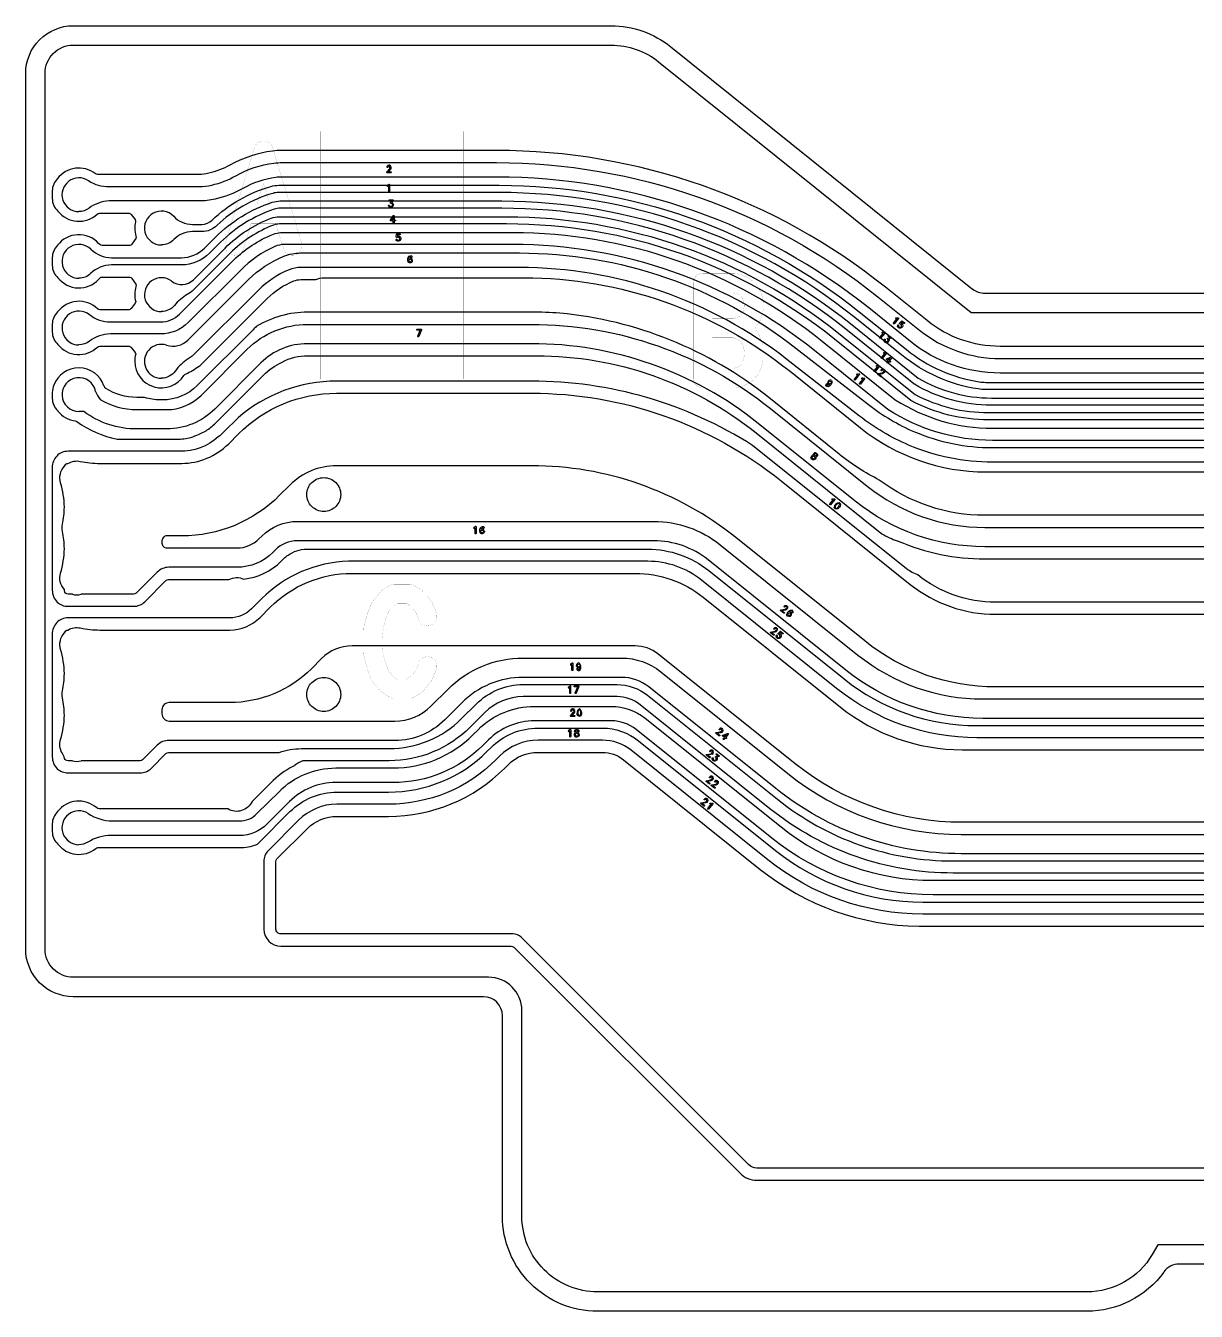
# Model space of a CAD drawing. Extents: x 726 to 3541, y -563 to 148.
# Drawn here: x 3366.79 to 3379.08, y -523.41 to -509.9 of the extents above; entities that cross this region are included whole.
import ezdxf

# ---------------------------------------------------------------- set-up
doc = ezdxf.new("R2010")
doc.units = 0
for name, color, linetype in [('bak_bak_btr4-bcq2548', 12, 'Continuous'), ('bak_outline', 12, 'Continuous'), ('biaozhu1', 9, 'Continuous'), ('quyukuang', 10, 'Continuous')]:
    doc.layers.add(name, color=color, linetype=linetype)

# ---------------------------------------------------------------- blocks, each defined once
blk = doc.blocks.new('PAD_R9')
at = {"layer": 'quyukuang', "const_width": 0.5}
blk.add_lwpolyline([(0.25, 0, 1), (-0.25, 0, 1)], format="xyb", close=True, dxfattribs=at)

msp = doc.modelspace()

# ---------------------------------------------------------------- linework, layer by layer
at = {"layer": 'bak_bak_btr4-bcq2548', "linetype": 'Continuous'}
for points in [[(3366.992, -518.645), (3366.992, -510.404, -0.414219), (3367.289, -510.107), (3372.937, -510.107, -0.170734), (3373.436, -510.283), (3376.718, -512.917), (3391.609, -512.917, -0.414221), (3391.906, -513.214), (3391.906, -522.414, -0.41422), (3391.609, -522.71), (3378.679, -522.711), (3378.621, -522.811, -0.266353), (3377.933, -523.205), (3372.796, -523.205, -0.414216), (3372, -522.409), (3372, -520.25, 0.413537), (3371.65, -519.9), (3367.289, -519.9, -0.414221), (3366.992, -519.604)], [(3369.741, -514.829, -0.414223), (3369.919, -514.651, -0.414223), (3370.097, -514.829, -0.414223), (3369.919, -515.007, -0.414223)], [(3369.741, -516.929, -0.414223), (3369.919, -516.751, -0.414223), (3370.097, -516.929, -0.414223), (3369.919, -517.107, -0.414223)]]:
    msp.add_lwpolyline(points, format="xyb", close=True, dxfattribs=at)
for points in [[(3386.887, -513.272), (3377.023, -513.272, -0.170647), (3376.256, -513.002), (3375.818, -512.651, 0.170704), (3371.732, -511.214), (3369.481, -511.214, 0.032011), (3369.38, -511.221, 0.095707), (3368.932, -511.369, -0.071442), (3368.711, -511.454, -0.055545), (3368.609, -511.466), (3368.609, -511.465), (3367.542, -511.465, -0.165303), (3367.519, -511.457, 0.417518), (3367.124, -511.51, 0.208474), (3367.068, -511.638), (3367.068, -511.719, 0.216986), (3367.128, -511.852, 0.439197), (3367.539, -511.883, -0.189239), (3367.565, -511.873), (3367.867, -511.873, -0.22725), (3367.897, -511.887), (3367.939, -511.941), (3367.943, -511.957), (3367.941, -511.966, 0.056639), (3367.934, -512.029, 0.077425), (3367.947, -512.114), (3367.95, -512.123), (3367.947, -512.14), (3367.905, -512.198, -0.238237), (3367.875, -512.213), (3367.593, -512.213, -0.196782), (3367.566, -512.202), (3367.554, -512.19, 0.468609), (3367.124, -512.21, 0.208474), (3367.068, -512.338), (3367.068, -512.419, 0.216991), (3367.128, -512.552, 0.462398), (3367.554, -512.568), (3367.566, -512.555, -0.196644), (3367.593, -512.544), (3367.875, -512.544, -0.238255), (3367.905, -512.56), (3367.947, -512.617), (3367.95, -512.635), (3367.947, -512.644, 0.14486), (3367.944, -512.802), (3367.94, -512.819), (3367.897, -512.873, -0.229372), (3367.868, -512.888), (3367.568, -512.888, -0.191685), (3367.542, -512.877, 0.450631), (3367.124, -512.91, 0.20713), (3367.068, -513.038), (3367.068, -513.12, 0.216989), (3367.128, -513.252, 0.443421), (3367.542, -513.28, -0.191643), (3367.568, -513.27), (3367.868, -513.27, -0.229307), (3367.897, -513.284), (3367.94, -513.338), (3367.944, -513.355, 0.066691), (3367.934, -513.429, 0.752883), (3368.451, -513.577, -0.147844), (3368.468, -513.563, 0.04786), (3368.611, -513.479, 0.025361), (3368.628, -513.467), (3369.324, -512.771, -0.100185), (3369.604, -512.585, -0.096605), (3369.677, -512.571), (3369.677, -512.571), (3369.836, -512.571, -0.121308), (3369.919, -512.551), (3372.018, -512.551, -0.170631), (3374.816, -513.534), (3375.556, -514.128, 0.170621), (3376.874, -514.591), (3386.259, -514.591, -0.133999)], [(3367.447, -511.531, 0.155688), (3367.665, -511.593), (3368.61, -511.593, 0.057028), (3368.743, -511.578, 0.07055), (3368.995, -511.48, -0.095707), (3369.396, -511.347, -0.031959), (3369.481, -511.342), (3371.732, -511.342, -0.170719), (3375.738, -512.751), (3376.176, -513.102, 0.17067), (3377.023, -513.4), (3386.887, -513.4, -0.059722), (3387.055, -513.42, -0.137268), (3388.018, -513.961), (3388.051, -513.995, 0.198742), (3388.392, -514.136), (3389.555, -514.136, -0.066513), (3389.726, -514.159, -0.086173), (3389.966, -514.272, 0.155206), (3390.379, -514.401), (3391.259, -514.398, 0.122057), (3391.459, -514.336)], [(3391.445, -514.632, 0.145237), (3391.211, -514.55), (3390.376, -514.553, -0.154083), (3389.878, -514.396, 0.086067), (3389.685, -514.306, 0.066393), (3389.555, -514.288), (3388.392, -514.288, -0.198775), (3387.943, -514.103), (3387.91, -514.069, 0.137263), (3387.019, -513.568, 0.059652), (3386.887, -513.552), (3377.023, -513.552, -0.17067), (3376.08, -513.221), (3375.643, -512.869, 0.170719), (3371.732, -511.494), (3369.481, -511.494, 0.032011), (3369.415, -511.498, 0.095733), (3369.069, -511.613, -0.070542), (3368.777, -511.726, -0.056965), (3368.61, -511.745), (3367.667, -511.745, 0.155703), (3367.454, -511.821, -0.161926), (3367.348, -511.856)], [(3390.56, -514.965, 0.156644), (3390.384, -514.877, -0.200446), (3390.088, -514.746, 0.107331), (3389.665, -514.474, 0.089283), (3389.604, -514.463), (3388.452, -514.463, -0.198972), (3387.814, -514.199), (3387.775, -514.16, 0.105722), (3387.238, -513.812), (3387.077, -513.75, 0.090922), (3386.947, -513.726), (3376.872, -513.726, -0.038921), (3376.791, -513.72, -0.13047), (3375.991, -513.366), (3375.496, -512.969, 0.170619), (3371.761, -511.656), (3369.448, -511.656, 0.070853), (3369.383, -511.665, 0.11823), (3368.798, -512, -0.198494), (3368.638, -512.067), (3368.539, -512.067, 0.203954), (3368.344, -512.15, -0.208005), (3368.214, -512.206)], [(3368.343, -511.906, 0.20555), (3368.539, -511.991), (3368.638, -511.991, 0.201598), (3368.746, -511.945, -0.118332), (3369.362, -511.592, -0.070757), (3369.448, -511.58), (3371.761, -511.58, -0.170619), (3375.543, -512.909), (3376.038, -513.306, 0.130481), (3376.803, -513.645, 0.038817), (3376.872, -513.65), (3386.947, -513.65, -0.090931), (3387.104, -513.679), (3387.265, -513.74, -0.105723), (3387.829, -514.106), (3387.868, -514.145, 0.198972), (3388.452, -514.387), (3389.604, -514.387, -0.089508), (3389.692, -514.403, -0.109689), (3390.15, -514.7, 0.160334), (3390.342, -514.797, 0.189673), (3390.562, -514.71)], [(3386.962, -513.891), (3376.931, -513.891, -0.134462), (3376.122, -513.67, -0.037886), (3376.118, -513.667), (3375.402, -513.092, 0.170762), (3371.79, -511.821), (3369.463, -511.821, 0.079374), (3369.4, -511.832, 0.117731), (3368.836, -512.179), (3368.72, -512.294, -0.198927), (3368.424, -512.417), (3367.691, -512.417, 0.196377), (3367.471, -512.507, -0.194413), (3367.348, -512.556)], [(3367.473, -512.252, 0.194376), (3367.691, -512.341), (3368.424, -512.341, 0.198924), (3368.667, -512.24), (3368.782, -512.125, -0.117789), (3369.377, -511.759, -0.079082), (3369.463, -511.745), (3371.79, -511.745, -0.170762), (3375.45, -513.033), (3376.163, -513.606, 0.134056), (3376.931, -513.815), (3386.962, -513.815, -0.0953), (3387.05, -513.832), (3387.262, -513.917, -0.101007), (3387.743, -514.236), (3387.8, -514.293, 0.198946), (3388.426, -514.552), (3389.518, -514.552, -0.09152), (3389.606, -514.568, -0.105414), (3390.098, -514.888), (3390.261, -515.05, 0.198931), (3390.503, -515.151), (3391.227, -515.151, 0.207929), (3391.421, -515.066)], [(3368.321, -512.587, 0.371754), (3368.55, -512.572), (3368.883, -512.239, -0.105902), (3369.366, -511.926, -0.090899), (3369.454, -511.91), (3371.839, -511.91, -0.170553), (3375.33, -513.137), (3376.13, -513.778, 0.121349), (3376.9, -513.968), (3386.643, -513.968, -0.198966), (3387.696, -514.404, 0.198873), (3388.452, -514.717), (3389.436, -514.717, -0.090138), (3389.524, -514.733, -0.106424), (3390.099, -515.105), (3390.361, -515.363, 0.288919), (3390.6, -515.382)], [(3367.458, -512.939, 0.167199), (3367.679, -513.015), (3368.206, -513.015, 0.198538), (3368.405, -512.933), (3368.953, -512.385, -0.091227), (3369.355, -512.107, -0.105269), (3369.505, -512.075), (3371.905, -512.075, -0.170566), (3375.153, -513.217), (3375.922, -513.833, 0.143611), (3376.943, -514.133), (3386.697, -514.133, -0.055385), (3386.836, -514.148, -0.09697), (3387.433, -514.412), (3387.567, -514.505, -0.035074), (3387.673, -514.59, 0.189312), (3388.415, -514.882), (3389.128, -514.882, -0.198846), (3389.925, -515.212), (3390.421, -515.708, 0.198529), (3390.705, -515.825), (3391.205, -515.825, 0.161763), (3391.445, -515.745)], [(3390.531, -515.629, 0.108205), (3390.392, -515.481), (3390.335, -515.439, -0.0389), (3390.272, -515.385), (3390.045, -515.158, 0.10643), (3389.497, -514.804, 0.089832), (3389.436, -514.793), (3388.452, -514.793, -0.19888), (3387.642, -514.458, 0.198967), (3386.643, -514.044), (3376.9, -514.044, -0.121902), (3376.091, -513.844, -0.049309), (3376.085, -513.84), (3375.283, -513.196, 0.170553), (3371.839, -511.986), (3369.454, -511.986, 0.091178), (3369.393, -511.998, 0.10585), (3368.937, -512.293), (3368.552, -512.678, -0.068511), (3368.486, -512.728, 0.094024), (3368.351, -512.842, -0.223575), (3368.214, -512.906)], [(3391.444, -516.031, 0.161101), (3391.205, -515.952), (3390.705, -515.952, -0.198568), (3390.331, -515.798), (3389.836, -515.302, 0.198841), (3389.128, -515.009), (3388.415, -515.009, -0.189444), (3387.586, -514.683, 0.035023), (3387.494, -514.609), (3387.361, -514.516, 0.097027), (3386.808, -514.272, 0.055161), (3386.697, -514.26), (3376.943, -514.26, -0.144882), (3375.845, -513.934), (3375.074, -513.316, 0.170566), (3371.905, -512.202), (3369.505, -512.202, 0.105307), (3369.407, -512.223, 0.091156), (3369.043, -512.475), (3368.495, -513.023, -0.198599), (3368.206, -513.142), (3367.679, -513.142, 0.167159), (3367.458, -513.218, -0.16942), (3367.348, -513.256)], [(3368.268, -513.259, 0.277572), (3368.493, -513.206), (3369.126, -512.573, -0.100209), (3369.499, -512.326, -0.096286), (3369.676, -512.291), (3371.975, -512.291, -0.167164), (3374.878, -513.29), (3375.64, -513.884, 0.064802), (3376.122, -514.169, 0.100684), (3376.943, -514.336), (3386.515, -514.336, -0.197275), (3387.509, -514.744, 0.197148), (3388.372, -515.098), (3389.217, -515.098, -0.09623), (3389.395, -515.133, -0.100523), (3389.842, -515.429), (3390.422, -516.009, 0.268379), (3390.64, -516.067, -1.929682), (3390.538, -516.339)], [(3390.538, -516.339, 0.078623), (3390.435, -516.231, -0.034504), (3390.392, -516.194), (3389.734, -515.536, 0.100524), (3389.338, -515.274, 0.096103), (3389.217, -515.25), (3388.372, -515.25, -0.197257), (3387.401, -514.852, 0.197171), (3386.515, -514.488), (3376.943, -514.488, -0.100757), (3376.062, -514.309, -0.064776), (3375.546, -514.004), (3374.784, -513.41, 0.167164), (3371.975, -512.444), (3369.676, -512.444, 0.096381), (3369.556, -512.467, 0.100085), (3369.234, -512.681), (3368.537, -513.376, -0.017222), (3368.495, -513.404, 0.099727), (3368.358, -513.533, -0.24131), (3368.214, -513.606)], [(3386.722, -515.047), (3376.862, -515.047), (3376.861, -515.047, -0.162409), (3375.754, -514.677, -0.051005), (3375.333, -514.405), (3374.593, -513.811, 0.146887), (3372.399, -512.924, 0.018233), (3372.097, -512.913), (3369.748, -512.913, 0.139079), (3369.211, -513.065, 0.011195), (3369.176, -513.098), (3368.59, -513.684, -0.198564), (3368.225, -513.835), (3368.199, -513.835, -0.079612), (3368.038, -513.809), (3367.955, -513.809, -0.140448), (3367.631, -513.716, -0.178602), (3367.615, -513.695, 0.009849), (3367.611, -513.685, 0.70125), (3367.085, -513.681, 0.110761), (3367.068, -513.756), (3367.068, -513.82, 0.209623), (3367.125, -513.949, -0.035779), (3367.128, -513.952, 0.193521), (3367.31, -514.056, -0.122691), (3367.327, -514.063, 0.108769), (3367.748, -514.247), (3368.377, -514.247, 0.064318), (3368.523, -514.228, 0.052255), (3368.683, -514.158, 0.055228), (3368.782, -514.08), (3369.286, -513.575, -0.086745), (3369.483, -513.437, -0.125085), (3369.753, -513.371, -0.009628), (3369.78, -513.371), (3372.154, -513.371, -0.17053), (3374.459, -514.18), (3375.782, -515.241, 0.069415), (3375.943, -515.314), (3375.944, -515.314), (3375.953, -515.318, 0.101693), (3376.861, -515.505), (3386.722, -515.505, -0.198713)], [(3367.523, -513.746, 0.070269), (3367.572, -513.829, 0.137332), (3367.956, -513.937), (3368.27, -513.937, 0.198917), (3368.63, -513.787), (3369.115, -513.303, -0.198916), (3369.748, -513.041), (3372.097, -513.041, -0.170656), (3374.61, -513.924), (3375.628, -514.741, 0.170606), (3376.861, -515.174), (3386.722, -515.174, -0.198779), (3387.578, -515.529), (3387.614, -515.565, 0.198766), (3388.327, -515.86), (3388.983, -515.86, -0.198793), (3389.953, -516.261), (3390.259, -516.568, 0.198678), (3390.691, -516.747), (3390.933, -516.747, 0.136319), (3391.326, -516.637, 0.070172), (3391.376, -516.554)], [(3391.526, -516.765, 0.021076), (3391.497, -516.768, -0.157199), (3390.933, -516.95), (3390.691, -516.95, -0.198705), (3390.115, -516.712), (3389.809, -516.405, 0.198784), (3388.983, -516.063), (3388.327, -516.063, -0.198779), (3387.471, -515.709), (3387.434, -515.672, 0.198766), (3386.722, -515.377), (3376.861, -515.377, -0.170607), (3375.501, -514.899), (3374.483, -514.082, 0.170656), (3372.097, -513.244), (3369.748, -513.244, 0.198917), (3369.259, -513.446), (3368.774, -513.931, -0.198917), (3368.27, -514.14), (3367.956, -514.14, -0.159265), (3367.399, -513.958, 0.019817), (3367.372, -513.955, -0.034284), (3367.348, -513.957)], [(3386.96, -515.96), (3376.975, -515.96, -0.170946), (3376.157, -515.672, -0.00104), (3376.15, -515.669, -0.079092), (3376.022, -515.596), (3374.423, -514.314, 0.142815), (3372.102, -513.637), (3370.053, -513.637, 0.179946), (3369.019, -514.022), (3368.871, -514.17, -0.028818), (3368.811, -514.223, -0.199313), (3368.404, -514.374, -0.009631), (3368.377, -514.374), (3367.234, -514.374, 0.420992), (3367.068, -514.544), (3367.068, -515.834, 0.201154), (3367.121, -515.959, 0.189678), (3367.233, -516.003), (3367.922, -516.003, 0.198923), (3368.039, -515.955), (3368.262, -515.732, -0.196672), (3368.289, -515.721), (3368.923, -515.721, -0.230083), (3369.078, -515.717, 0.171339), (3369.473, -515.528), (3369.501, -515.5), (3369.501, -515.5, -0.067196), (3369.544, -515.467, -0.16206), (3369.738, -515.403), (3373.322, -515.403, -0.170444), (3373.964, -515.628), (3375.383, -516.766, 0.170434), (3376.779, -517.256), (3386.676, -517.256, -0.198807)], [(3367.155, -515.653, 0.066692), (3367.195, -515.397, 0.046953), (3367.174, -515.216, -0.105687), (3367.174, -515.141, 0.046877), (3367.195, -514.96, 0.066666), (3367.155, -514.705, -0.269759), (3367.197, -514.531, -0.343135), (3367.233, -514.502, -0.191101), (3367.362, -514.48, 0.05291), (3367.567, -514.502), (3368.427, -514.501, 0.198916), (3368.917, -514.298), (3369.024, -514.191, -0.198895), (3370.053, -513.764), (3372.101, -513.764, -0.170508), (3374.722, -514.685), (3376.079, -515.772, 0.170575), (3376.975, -516.087), (3386.96, -516.087, -0.154696)], [(3386.96, -516.849), (3376.975, -516.849, -0.170574), (3375.602, -516.367), (3374.246, -515.28, 0.170507), (3372.101, -514.526), (3370.053, -514.526, 0.198898), (3369.563, -514.73), (3369.456, -514.837, -0.198912), (3368.427, -515.263), (3368.27, -515.263, 0.41425), (3368.22, -515.313), (3368.22, -515.34, 0.41425), (3368.27, -515.39), (3369.008, -515.39, 0.199029), (3369.239, -515.294), (3369.268, -515.266, -0.199026), (3369.642, -515.111), (3373.384, -515.111, -0.17056), (3374.083, -515.356), (3375.53, -516.516, 0.170494), (3376.841, -516.976), (3386.713, -516.976, -0.198892)], [(3386.713, -517.18), (3376.841, -517.18, -0.170494), (3375.403, -516.674), (3373.956, -515.515, 0.17056), (3373.384, -515.314), (3369.642, -515.314, 0.199031), (3369.411, -515.41), (3369.383, -515.438, -0.199026), (3369.008, -515.593), (3368.293, -515.593, 0.198935), (3368.169, -515.645), (3367.949, -515.865, -0.198918), (3367.922, -515.876), (3367.37, -515.876)], [(3389.004, -518.371), (3389.005, -518.371), (3389.005, -518.369, 0.032329), (3388.898, -518.349), (3388.247, -518.349, -0.198773), (3387.619, -518.089), (3387.08, -517.55, 0.198788), (3386.676, -517.383), (3376.779, -517.383, -0.170434), (3375.304, -516.865), (3373.885, -515.727, 0.170439), (3373.322, -515.53), (3370.179, -515.53, 0.191728), (3369.268, -515.922), (3369.161, -516.03, -0.198282), (3368.932, -516.124), (3367.234, -516.124, 0.420989), (3367.068, -516.294), (3367.068, -517.584)], [(3367.28, -515.876), (3367.234, -515.876, -0.412338), (3367.196, -515.838), (3367.196, -515.826, -0.267338), (3367.155, -515.653)], [(3367.155, -517.403, 0.066692), (3367.195, -517.147, 0.046953), (3367.174, -516.966, -0.105687), (3367.174, -516.892, 0.046877), (3367.195, -516.71, 0.066666), (3367.155, -516.455, -0.269759), (3367.197, -516.281, -0.343135), (3367.233, -516.252, -0.191101), (3367.362, -516.23, 0.05291), (3367.567, -516.252), (3368.932, -516.252, 0.19886), (3369.251, -516.12), (3369.358, -516.012, -0.198852), (3370.216, -515.657), (3373.19, -515.657, -0.170305), (3373.904, -515.907), (3375.345, -517.061, 0.170282), (3376.625, -517.51), (3386.394, -517.51, -0.198913)], [(3386.394, -518.272), (3376.625, -518.272, -0.170295), (3374.869, -517.656), (3373.428, -516.502, 0.170287), (3373.19, -516.419), (3370.216, -516.419, 0.198855), (3369.897, -516.551), (3369.789, -516.659, -0.19886), (3368.932, -517.014), (3368.295, -517.014, 0.414244), (3368.22, -517.089), (3368.22, -517.133, 0.414244), (3368.295, -517.208), (3370.667, -517.208, 0.198573), (3371.045, -517.052), (3371.224, -516.873, -0.198956), (3372.014, -516.546), (3373.047, -516.546, -0.170267), (3373.459, -516.69), (3374.794, -517.76, 0.170444), (3376.614, -518.399), (3386.29, -518.399, -0.198927)], [(3367.068, -517.584, 0.20117), (3367.121, -517.709, 0.190209), (3367.234, -517.753), (3367.99, -517.753, 0.198926), (3368.107, -517.705), (3368.262, -517.55, -0.198897), (3368.289, -517.539), (3369.45, -517.539, -0.085771), (3369.684, -517.498), (3370.605, -517.498, 0.198841), (3371.367, -517.183), (3371.52, -517.03, -0.198805), (3372.014, -516.825), (3372.999, -516.825, -0.170346), (3373.32, -516.938), (3374.684, -518.03, 0.170409), (3376.531, -518.678), (3386.271, -518.678, -0.198378)], [(3391.528, -520.436), (3390.9, -520.436, -0.198864), (3390.874, -520.425), (3390.729, -520.28, 0.198926), (3390.605, -520.229), (3388.315, -520.229, -0.198918), (3387.843, -520.033), (3386.498, -518.688, 0.19893), (3386.29, -518.602), (3376.614, -518.602, -0.170443), (3374.667, -517.918), (3373.332, -516.849, 0.170244), (3373.047, -516.749), (3372.014, -516.749, 0.198959), (3371.368, -517.017), (3371.189, -517.196, -0.198615), (3370.667, -517.412), (3368.293, -517.412, 0.195075), (3368.171, -517.461), (3368.017, -517.615, -0.198897), (3367.99, -517.626), (3367.37, -517.626)], [(3386.271, -518.805), (3376.531, -518.805, -0.170409), (3374.604, -518.129), (3373.241, -517.037, 0.170346), (3372.999, -516.952), (3372.014, -516.952, 0.19879), (3371.61, -517.119), (3371.457, -517.272, -0.198847), (3370.605, -517.625), (3369.698, -517.625, 0.049232), (3369.614, -517.673), (3369.612, -517.677), (3369.6, -517.683, 0.076721), (3369.362, -517.857), (3369.166, -518.053, -0.448145), (3368.912, -518.131), (3367.561, -518.131, -0.183998), (3367.535, -518.121, 0.44112), (3367.124, -518.16, 0.207184), (3367.068, -518.288), (3367.068, -518.37, 0.216991), (3367.128, -518.502, 0.417479), (3367.524, -518.547, -0.170775), (3367.547, -518.538), (3369.032, -518.538, 0.087075), (3369.217, -518.506, 0.019784), (3369.238, -518.487), (3369.564, -518.16, -0.198805), (3370.058, -517.955), (3370.599, -517.955, 0.198882), (3371.637, -517.526), (3371.676, -517.487, -0.198983), (3372.17, -517.282), (3372.846, -517.282, -0.17039), (3373.225, -517.416), (3374.663, -518.567, 0.170376), (3376.21, -519.11), (3386.12, -519.11, -0.198109)], [(3367.445, -518.18, 0.142117), (3367.698, -518.258), (3369.032, -518.258, 0.198609), (3369.218, -518.181), (3369.453, -517.947, -0.198753), (3370.045, -517.701), (3370.645, -517.701, 0.198916), (3371.486, -517.353), (3371.54, -517.299, -0.198921), (3372.133, -517.054), (3372.94, -517.054, -0.170249), (3373.294, -517.178), (3374.722, -518.321, 0.170362), (3376.319, -518.881), (3386.199, -518.881, -0.198901), (3386.361, -518.948), (3387.721, -520.309, 0.198738), (3388.206, -520.509), (3388.707, -520.509, -0.198742), (3389.3, -520.755), (3389.448, -520.903, 0.198663), (3389.847, -521.068), (3391.241, -521.068, 0.159958), (3391.442, -520.998)], [(3386.199, -519.034), (3376.319, -519.034, -0.170364), (3374.626, -518.44), (3373.199, -517.297, 0.170213), (3372.94, -517.206), (3372.133, -517.206, 0.198922), (3371.648, -517.407), (3371.594, -517.461, -0.198914), (3370.645, -517.854), (3370.045, -517.854, 0.198736), (3369.56, -518.054), (3369.326, -518.289, -0.198696), (3369.032, -518.411), (3367.688, -518.411, 0.138829), (3367.44, -518.481, -0.137099), (3367.348, -518.507)], [(3367.28, -517.626), (3367.234, -517.626, -0.319087), (3367.198, -517.6, 0.048626), (3367.171, -517.543, -0.206836), (3367.155, -517.403)], [(3386.12, -519.237), (3376.21, -519.237, -0.170377), (3374.584, -518.666), (3373.146, -517.515, 0.170393), (3372.846, -517.409), (3372.17, -517.409, 0.198982), (3371.766, -517.577), (3371.727, -517.615, -0.198882), (3370.599, -518.082), (3370.058, -518.082, 0.198778), (3369.654, -518.25), (3369.334, -518.57, 0.189867), (3369.29, -518.683), (3369.29, -519.394, 0.413799), (3369.468, -519.572), (3371.889, -519.572, -0.196782), (3371.915, -519.583), (3374.291, -521.958, 0.198257), (3374.467, -522.031), (3386.057, -522.031, -0.19888)], [(3386.075, -521.904), (3374.467, -521.904, -0.198548), (3374.381, -521.868), (3371.993, -519.48, 0.198546), (3371.906, -519.444), (3369.468, -519.444, -0.414246), (3369.417, -519.394), (3369.417, -518.683, -0.198864), (3369.428, -518.656), (3369.744, -518.34, -0.198806), (3370.058, -518.21), (3370.599, -518.21, 0.198903), (3371.817, -517.705), (3371.856, -517.667, -0.198806), (3372.17, -517.537), (3372.846, -517.537, -0.17038), (3373.066, -517.614), (3374.504, -518.766, 0.166843), (3376.172, -519.364), (3385.829, -519.364)]]:
    msp.add_lwpolyline(points, format="xyb", dxfattribs=at)
at = {"layer": 'bak_bak_btr4-bcq2548'}
for centre, start, end in [((3367.348, -511.679), 55.9279, 270), ((3368.214, -512.029), 43.5405, 269.9993), ((3367.348, -512.379), 45.2199, 270), ((3368.214, -512.729), 52.6695, 270), ((3367.348, -513.079), 51.562, 270), ((3368.214, -513.429), 72.3092, 270), ((3367.348, -513.779), 10.6427, 269.9998), ((3367.325, -515.704), 255.2711, 284.7289), ((3367.325, -517.454), 255.2715, 284.7285), ((3367.348, -518.329), 56.6631, 269.9999)]:
    msp.add_arc(centre, 0.178, start, end, dxfattribs=at)
at = {"layer": 'bak_outline', "linetype": 'Continuous'}
for points in [[(3366.789, -510.404, -0.414218), (3367.289, -509.904), (3372.937, -509.904, -0.170767), (3373.563, -510.124), (3376.734, -512.67)], [(3371.596, -520.104), (3367.289, -520.104, -0.414219), (3366.789, -519.604), (3366.789, -510.404)], [(3376.86, -512.714), (3391.609, -512.714, -0.414365), (3392.109, -513.214), (3392.109, -522.414, -0.414366), (3391.609, -522.914), (3378.904, -522.914)], [(3378.743, -522.996, -0.240266), (3377.933, -523.409), (3372.796, -523.409, -0.414215), (3371.796, -522.409), (3371.796, -520.304)]]:
    msp.add_lwpolyline(points, format="xyb", dxfattribs=at)
at = {"layer": 'bak_outline'}
for centre, start, end in [((3376.86, -512.514), 231.2425, 270.0009), ((3371.596, -520.304), 0, 90), ((3378.904, -523.113), 89.9826, 144.0029)]:
    msp.add_arc(centre, 0.2, start, end, dxfattribs=at)
at = {"layer": 'biaozhu1'}
for p, q in [((3370.603, -511.804), (3370.6, -511.797)), ((3370.648, -511.921), (3370.634, -511.945)), ((3375.902, -513.028), (3375.938, -512.984)), ((3370.933, -513.102), (3370.9, -513.102)), ((3375.76, -513.18), (3375.796, -513.136)), ((3375.802, -513.214), (3375.802, -513.209)), ((3375.777, -513.392), (3375.813, -513.348)), ((3375.869, -513.399), (3375.843, -513.408)), ((3375.493, -513.618), (3375.528, -513.574)), ((3375.701, -513.53), (3375.736, -513.486)), ((3375.193, -513.677), (3375.195, -513.67)), ((3375.547, -513.662), (3375.583, -513.618)), ((3375.234, -514.93), (3375.269, -514.886)), ((3372.587, -516.849), (3372.554, -516.849)), ((3374.148, -517.353), (3374.121, -517.363)), ((3373.998, -517.609), (3373.997, -517.605)), ((3373.952, -518.127), (3373.988, -518.083))]:
    msp.add_line(p, q, dxfattribs=at)
at = {"layer": 'biaozhu1', "linetype": 'Continuous'}
for points in [[(3370.581, -511.44), (3370.609, -511.407, 0.341992), (3370.609, -511.378)], [(3370.609, -511.378, 0.570962), (3370.593, -511.389, -1), (3370.583, -511.389)], [(3370.613, -511.368, -0.42173), (3370.617, -511.413), (3370.596, -511.438)], [(3370.596, -511.438), (3370.625, -511.438, -1), (3370.625, -511.448), (3370.585, -511.448, -0.650111), (3370.581, -511.44)], [(3370.594, -511.579), (3370.602, -511.57, -0.70052), (3370.611, -511.573), (3370.611, -511.643, -1), (3370.601, -511.643), (3370.601, -511.587)], [(3370.601, -511.587, -0.069267), (3370.6, -511.587), (3370.594, -511.591)], [(3370.6, -511.797, -1), (3370.609, -511.793, 0.637699), (3370.637, -511.796)], [(3370.633, -511.743), (3370.61, -511.743, -1), (3370.61, -511.733), (3370.642, -511.733, -0.595633), (3370.646, -511.741), (3370.634, -511.76, -1.208225), (3370.603, -511.804)], [(3370.637, -511.796, 0.372906), (3370.632, -511.77), (3370.625, -511.77, -0.595633), (3370.621, -511.762), (3370.633, -511.743)], [(3370.716, -512.151, 0.819215), (3370.69, -512.127, -0.735195), (3370.681, -512.123), (3370.684, -512.093, -0.388911), (3370.689, -512.089), (3370.718, -512.089, -1), (3370.718, -512.099), (3370.694, -512.099), (3370.692, -512.114, -0.523857), (3370.728, -512.136)], [(3370.679, -512.153, -1), (3370.688, -512.149, 0.637699), (3370.716, -512.151)], [(3370.728, -512.136, -0.755779), (3370.681, -512.159), (3370.679, -512.153)], [(3370.802, -512.369, -0.389945), (3370.832, -512.318), (3370.84, -512.321, -0.205996), (3370.843, -512.324), (3370.846, -512.331)], [(3370.849, -512.368, -0.780764), (3370.806, -512.386, -0.130053), (3370.805, -512.383), (3370.802, -512.37, -0.059869), (3370.802, -512.369)], [(3370.846, -512.331, -1.487712), (3370.835, -512.33, 0.775304), (3370.813, -512.348)], [(3375.93, -512.983, -1.522372), (3375.937, -512.974), (3375.949, -512.971, -0.699069), (3375.954, -512.979), (3375.91, -513.034, -1), (3375.902, -513.028)], [(3375.938, -512.984, -0.073302), (3375.936, -512.984), (3375.93, -512.983)], [(3375.944, -513.057, -0.080163), (3375.945, -513.056), (3375.947, -513.049, -1), (3375.956, -513.051, 0.637875), (3375.976, -513.071)], [(3375.976, -513.071, 0.817793), (3375.971, -513.036, -0.739951), (3375.967, -513.028), (3375.988, -513.006, -0.392568), (3375.994, -513.006), (3376.017, -513.023, -1), (3376.01, -513.031), (3375.992, -513.016), (3375.981, -513.027, -0.523497), (3375.996, -513.067)], [(3370.9, -513.102, -1), (3370.9, -513.092), (3370.94, -513.092, -0.539242), (3370.945, -513.099), (3370.916, -513.169, -1), (3370.907, -513.165), (3370.933, -513.102)], [(3375.788, -513.135, -1.522428), (3375.795, -513.126), (3375.807, -513.123, -0.702328), (3375.812, -513.132), (3375.768, -513.186, -1), (3375.76, -513.18)], [(3375.796, -513.136, -0.07402), (3375.794, -513.136), (3375.788, -513.135)], [(3375.863, -513.179), (3375.846, -513.165, -1), (3375.852, -513.158), (3375.877, -513.177, -0.603027), (3375.875, -513.186), (3375.854, -513.193, -1.082284), (3375.802, -513.214)], [(3375.834, -513.223, 0.372853), (3375.846, -513.2), (3375.84, -513.195, -0.597843), (3375.842, -513.186), (3375.863, -513.179)], [(3375.996, -513.067, -0.673423), (3375.945, -513.062), (3375.944, -513.057)], [(3375.802, -513.209, -0.080093), (3375.802, -513.208), (3375.804, -513.201, -1), (3375.814, -513.203, 0.637934), (3375.834, -513.223)], [(3375.805, -513.347, -1.522676), (3375.812, -513.338), (3375.824, -513.336, -0.707254), (3375.829, -513.344), (3375.785, -513.398, -1), (3375.777, -513.392)], [(3375.813, -513.348, -0.073302), (3375.811, -513.348), (3375.805, -513.347)], [(3375.52, -513.573, -1.522821), (3375.527, -513.564), (3375.539, -513.561, -0.699751), (3375.544, -513.569), (3375.501, -513.624, -1), (3375.493, -513.618)], [(3375.528, -513.574, -0.069283), (3375.527, -513.574), (3375.52, -513.573)], [(3375.728, -513.485, -1.522981), (3375.736, -513.476), (3375.747, -513.474, -0.706451), (3375.752, -513.482), (3375.709, -513.537, -1), (3375.701, -513.53)], [(3375.736, -513.486, -0.068936), (3375.735, -513.486), (3375.728, -513.485)], [(3375.738, -513.567, -0.650313), (3375.741, -513.558), (3375.783, -513.55, 0.341553), (3375.801, -513.528)], [(3375.753, -513.566), (3375.776, -513.584, -1), (3375.77, -513.592), (3375.738, -513.567)], [(3375.81, -513.523, -0.421273), (3375.786, -513.56), (3375.753, -513.566)], [(3375.801, -513.528, 0.571278), (3375.781, -513.526, -1), (3375.773, -513.52)], [(3375.253, -513.631, -0.420992), (3375.214, -513.697), (3375.205, -513.695, -0.099568), (3375.204, -513.694), (3375.199, -513.69, -0.099451), (3375.198, -513.689), (3375.193, -513.681, -0.208424), (3375.193, -513.677)], [(3375.195, -513.67, -1.487139), (3375.203, -513.678, 0.775825), (3375.232, -513.677)], [(3375.575, -513.617, -1.522821), (3375.582, -513.607), (3375.594, -513.605, -0.699751), (3375.599, -513.613), (3375.555, -513.668, -1), (3375.547, -513.662)], [(3375.583, -513.618, -0.069283), (3375.581, -513.617), (3375.575, -513.617)], [(3375.082, -514.389, -0.461817), (3375.105, -514.422, -0.322723), (3375.087, -514.432, -1.046681), (3375.036, -514.444)], [(3375.261, -514.885, -1.522981), (3375.268, -514.876), (3375.28, -514.874, -0.706451), (3375.285, -514.882), (3375.242, -514.936, -1), (3375.234, -514.93)], [(3375.269, -514.886, -0.068936), (3375.268, -514.886), (3375.261, -514.885)], [(3375.333, -514.914, -0.482616), (3375.335, -514.96), (3375.328, -514.968, -0.584586), (3375.279, -514.968, -0.17508), (3375.278, -514.965)], [(3375.335, -514.931, 0.506466), (3375.315, -514.925), (3375.303, -514.935), (3375.297, -514.942), (3375.29, -514.956, 0.507152), (3375.301, -514.975)], [(3371.502, -515.173), (3371.51, -515.164, -0.70052), (3371.519, -515.167), (3371.519, -515.237, -1), (3371.509, -515.237), (3371.509, -515.181)], [(3371.509, -515.181, -0.069267), (3371.508, -515.182), (3371.502, -515.185)], [(3371.559, -515.214, -0.389945), (3371.588, -515.163), (3371.597, -515.166, -0.205996), (3371.6, -515.169), (3371.603, -515.175)], [(3371.606, -515.213, -0.780764), (3371.563, -515.231, -0.130053), (3371.562, -515.228), (3371.559, -515.215, -0.059869), (3371.559, -515.214)], [(3371.603, -515.175, -1.487712), (3371.591, -515.175, 0.775304), (3371.569, -515.193)], [(3374.719, -516.05, -0.650313), (3374.721, -516.041), (3374.764, -516.033, 0.340633), (3374.782, -516.011)], [(3374.79, -516.006, -0.420343), (3374.766, -516.043), (3374.734, -516.049)], [(3374.782, -516.011, 0.570741), (3374.761, -516.01, -1), (3374.754, -516.003)], [(3374.734, -516.049), (3374.756, -516.067, -1), (3374.75, -516.075), (3374.719, -516.05)], [(3374.827, -516.099, -0.637605), (3374.783, -516.095), (3374.782, -516.086)], [(3374.848, -516.068, -1.487242), (3374.84, -516.06, 0.774817), (3374.811, -516.061)], [(3374.61, -516.281, -0.644534), (3374.612, -516.273), (3374.655, -516.265, 0.341501), (3374.673, -516.242)], [(3374.625, -516.28), (3374.648, -516.299, -1), (3374.641, -516.306), (3374.61, -516.281)], [(3374.682, -516.237, -0.420767), (3374.657, -516.274), (3374.625, -516.28)], [(3374.673, -516.242, 0.570914), (3374.653, -516.241, -1), (3374.645, -516.235)], [(3374.701, -516.332, 0.819551), (3374.696, -516.297, -0.734141), (3374.692, -516.288), (3374.712, -516.267, -0.393713), (3374.719, -516.266), (3374.742, -516.284, -1), (3374.735, -516.292), (3374.717, -516.277), (3374.706, -516.288, -0.523478), (3374.72, -516.327)], [(3374.72, -516.327, -0.675347), (3374.669, -516.322, -0.283188), (3374.67, -516.316)], [(3374.67, -516.316), (3374.671, -516.31, -1), (3374.681, -516.312, 0.637831), (3374.701, -516.332)], [(3372.519, -516.608), (3372.527, -516.599, -0.70052), (3372.536, -516.602), (3372.536, -516.672, -1), (3372.526, -516.672), (3372.526, -516.616)], [(3372.526, -516.616, -0.069267), (3372.525, -516.617), (3372.519, -516.62)], [(3372.61, -516.647, -0.063346), (3372.609, -516.647), (3372.6, -516.65, -0.313742), (3372.594, -516.65), (3372.585, -516.647, -0.125857), (3372.583, -516.646), (3372.577, -516.639, -0.11189), (3372.576, -516.637), (3372.573, -516.627, -0.074147), (3372.573, -516.626)], [(3372.577, -516.664, -1.487491), (3372.588, -516.665, 0.775711), (3372.61, -516.647)], [(3372.496, -516.85), (3372.503, -516.84, -0.70052), (3372.512, -516.844), (3372.512, -516.914, -1), (3372.502, -516.914), (3372.502, -516.857)], [(3372.502, -516.857, -0.069267), (3372.501, -516.858), (3372.496, -516.861)], [(3372.554, -516.849, -1), (3372.554, -516.839), (3372.594, -516.839, -0.539242), (3372.599, -516.846), (3372.571, -516.916, -1), (3372.561, -516.912), (3372.587, -516.849)], [(3372.511, -517.152), (3372.539, -517.119, 0.341992), (3372.539, -517.09)], [(3372.539, -517.09, 0.570962), (3372.522, -517.102, -1), (3372.512, -517.102)], [(3372.543, -517.081, -0.42173), (3372.547, -517.125), (3372.525, -517.15)], [(3372.612, -517.092, 0.507004), (3372.592, -517.1), (3372.589, -517.115), (3372.589, -517.125)], [(3372.525, -517.15), (3372.554, -517.15, -1), (3372.554, -517.16), (3372.515, -517.16, -0.650111), (3372.511, -517.152)], [(3372.627, -517.142, -0.780637), (3372.582, -517.142), (3372.579, -517.125)], [(3372.589, -517.125), (3372.592, -517.14, 0.507207), (3372.612, -517.148)], [(3372.497, -517.307), (3372.505, -517.298, -0.70052), (3372.513, -517.301), (3372.513, -517.371, -1), (3372.503, -517.371), (3372.503, -517.314)], [(3372.503, -517.314, -0.069267), (3372.502, -517.315), (3372.497, -517.319)], [(3372.551, -517.358, -0.274456), (3372.561, -517.33, -0.486307), (3372.56, -517.3)], [(3372.56, -517.3, -0.461994), (3372.598, -517.311, -0.324969), (3372.59, -517.33, -1.371018), (3372.551, -517.36)], [(3372.586, -517.308, 0.263917), (3372.565, -517.308), (3372.563, -517.312), (3372.563, -517.317)], [(3372.563, -517.317), (3372.565, -517.321), (3372.569, -517.323), (3372.576, -517.325), (3372.582, -517.323, 0.425256), (3372.586, -517.308)], [(3374.039, -517.339, -0.644332), (3374.041, -517.33), (3374.084, -517.322, 0.340264), (3374.102, -517.3)], [(3374.054, -517.338), (3374.076, -517.356, -1), (3374.07, -517.364), (3374.039, -517.339)], [(3374.102, -517.3, 0.570825), (3374.082, -517.299, -1), (3374.074, -517.292)], [(3373.938, -517.568, -0.644332), (3373.941, -517.559), (3373.983, -517.551, 0.340264), (3374.001, -517.529)], [(3373.953, -517.567), (3373.976, -517.585, -1), (3373.97, -517.593), (3373.938, -517.568)], [(3374.001, -517.529, 0.570825), (3373.981, -517.528, -1), (3373.973, -517.521)], [(3373.997, -517.605, -0.083448), (3373.998, -517.603), (3374, -517.596, -1), (3374.009, -517.599, 0.637693), (3374.029, -517.619)], [(3374.059, -517.575), (3374.041, -517.561, -1), (3374.047, -517.553), (3374.072, -517.573, -0.599868), (3374.07, -517.581), (3374.049, -517.589, -1.081157), (3373.998, -517.609)], [(3374.029, -517.619, 0.373159), (3374.041, -517.595), (3374.036, -517.591, -0.599868), (3374.037, -517.582), (3374.059, -517.575)], [(3373.936, -517.844, -0.644332), (3373.939, -517.835), (3373.981, -517.827, 0.34155), (3373.999, -517.804)], [(3373.951, -517.843), (3373.974, -517.861, -1), (3373.968, -517.869), (3373.936, -517.844)], [(3373.999, -517.804, 0.570947), (3373.979, -517.803, -1), (3373.971, -517.797)], [(3373.991, -517.887, -0.644332), (3373.993, -517.879), (3374.036, -517.871, 0.341549), (3374.054, -517.848)], [(3374.006, -517.886), (3374.029, -517.905, -1), (3374.022, -517.912), (3373.991, -517.887)], [(3374.063, -517.843, -0.418986), (3374.038, -517.88), (3374.006, -517.886)], [(3374.054, -517.848, 0.570903), (3374.034, -517.847, -1), (3374.026, -517.841)], [(3373.881, -518.076, -0.644332), (3373.883, -518.067), (3373.926, -518.059, 0.34155), (3373.943, -518.036)], [(3373.943, -518.036, 0.570947), (3373.923, -518.035, -1), (3373.915, -518.029)], [(3373.895, -518.075), (3373.918, -518.093, -1), (3373.912, -518.101), (3373.881, -518.076)], [(3373.98, -518.082, -1.523044), (3373.987, -518.073), (3373.999, -518.07, -0.700207), (3374.004, -518.079), (3373.96, -518.133, -1), (3373.952, -518.127)], [(3373.988, -518.083, -0.073069), (3373.986, -518.083), (3373.98, -518.082)]]:
    msp.add_lwpolyline(points, format="xyb", dxfattribs=at)
for points in [[(3370.62, -511.947), (3370.649, -511.901, -0.761311), (3370.658, -511.903), (3370.658, -511.945), (3370.668, -511.945, -1), (3370.668, -511.955), (3370.658, -511.955), (3370.658, -511.973, -1), (3370.648, -511.973), (3370.648, -511.955), (3370.625, -511.955, -0.589349)], [(3375.829, -513.41, -0.591301), (3375.831, -513.402), (3375.882, -513.383, -0.763379), (3375.888, -513.391), (3375.862, -513.424), (3375.869, -513.429, -1), (3375.863, -513.437), (3375.855, -513.431), (3375.844, -513.446, -1), (3375.836, -513.439), (3375.848, -513.425)], [(3374.108, -517.365, -0.587014), (3374.11, -517.356), (3374.161, -517.338, -0.758453), (3374.167, -517.345), (3374.141, -517.378), (3374.148, -517.384, -1), (3374.142, -517.392), (3374.134, -517.386), (3374.123, -517.4, -1), (3374.115, -517.394), (3374.127, -517.38)]]:
    msp.add_lwpolyline(points, format="xyb", close=True, dxfattribs=at)
for points in [[(3370.634, -511.945), (3370.648, -511.945), (3370.648, -511.921)], [(3375.843, -513.408), (3375.854, -513.417), (3375.869, -513.399)], [(3374.098, -517.328), (3374.086, -517.332), (3374.054, -517.338)], [(3374.121, -517.363), (3374.133, -517.372), (3374.148, -517.353)], [(3373.997, -517.557), (3373.985, -517.561), (3373.953, -517.567)], [(3373.995, -517.832), (3373.984, -517.837), (3373.951, -517.843)], [(3373.939, -518.064), (3373.928, -518.069), (3373.895, -518.075)]]:
    msp.add_lwpolyline(points, dxfattribs=at)
at = {"layer": 'biaozhu1'}
for centre, radius in [((3370.826, -512.371), 0.0151), ((3375.235, -513.651), 0.015), ((3375.086, -514.411), 0.0118), ((3375.062, -514.44), 0.0158), ((3371.582, -515.216), 0.0151), ((3374.807, -516.087), 0.015), ((3372.597, -516.624), 0.0151), ((3372.576, -517.351), 0.0152)]:
    msp.add_circle(centre, radius, dxfattribs=at)
for centre, radius, start, end in [((3370.604, -511.389), 0.0219, 67.0464, 182.2276), ((3370.591, -511.585), 0.00629, 66.8566, 293.6395), ((3370.826, -512.368), 0.0233, 0.0168, 123.4516), ((3375.791, -513.533), 0.0219, 28.2224, 143.4726), ((3375.234, -513.653), 0.0233, 142.2, 265.3608), ((3375.238, -513.651), 0.0255, 52.9083, 151.5565), ((3375.083, -514.409), 0.0194, 92.7248, 196.4382), ((3375.064, -514.442), 0.0278, 88.4977, 183.1404), ((3375.334, -514.97), 0.0557, 90.7363, 174.8037), ((3375.282, -514.924), 0.0545, 290.8107, 351.7725), ((3371.499, -515.179), 0.00629, 66.8566, 293.6395), ((3371.582, -515.213), 0.0233, 0.0168, 123.4516), ((3374.771, -516.016), 0.0219, 28.3838, 143.4615), ((3374.84, -516.103), 0.0601, 92.308, 163.3279), ((3374.809, -516.084), 0.0234, 321.5213, 84.5277), ((3374.829, -516.061), 0.0197, 340.2747, 65.6669), ((3374.663, -516.248), 0.0219, 28.3689, 143.5002), ((3372.517, -516.614), 0.00629, 66.8566, 293.6395), ((3372.598, -516.623), 0.0253, 86.1642, 186.1952), ((3372.596, -516.656), 0.0215, 203.0883, 313.8842), ((3372.566, -516.641), 0.0546, 325.5559, 51.6614), ((3372.493, -516.856), 0.00629, 66.8566, 293.6395), ((3372.534, -517.101), 0.0219, 67.0464, 182.2276), ((3372.619, -517.118), 0.0399, 106.6977, 189.7826), ((3372.573, -517.125), 0.056, 341.3787, 52.791), ((3372.565, -517.12), 0.0545, 329.5234, 30.4766), ((3372.494, -517.313), 0.00629, 66.8566, 293.6395), ((3372.556, -517.358), 0.005, 179.9912, 204.006), ((3374.092, -517.306), 0.0225, 285.8606, 142.7142), ((3373.991, -517.535), 0.0225, 285.8606, 142.7142), ((3373.989, -517.81), 0.0225, 285.6273, 142.7559), ((3374.043, -517.854), 0.0219, 28.2159, 143.4594), ((3373.933, -518.043), 0.0225, 285.6273, 142.7559)]:
    msp.add_arc(centre, radius, start, end, dxfattribs=at)
at = {"layer": 'quyukuang', "linetype": 'Continuous', "const_width": 0.001}
for points in [[(3369.881, -513.615), (3369.881, -511.013), (3371.39, -511.013), (3371.39, -513.615)], [(3374.761, -515.216), (3374.761, -512.198), (3376.886, -512.198), (3376.886, -515.216)], [(3371.298, -518.956), (3371.298, -514.985), (3375.008, -514.985), (3375.008, -518.956)]]:
    msp.add_lwpolyline(points, close=True, dxfattribs=at)
for points in [[(3368.886, -512.185), (3369.191, -511.185, -0.740662), (3369.382, -511.185), (3369.687, -512.185, -1), (3369.495, -512.243), (3369.415, -511.981), (3369.157, -511.981), (3369.077, -512.243, -1)], [(3373.799, -513.607), (3373.799, -512.607, -0.414228), (3373.899, -512.507), (3374.242, -512.507, -0.345835), (3374.532, -512.791, -0.225668), (3374.446, -513.083), (3374.472, -513.116, -0.074506), (3374.487, -513.141), (3374.525, -513.236, -0.096461), (3374.533, -513.274), (3374.533, -513.416, -0.351657), (3374.242, -513.707), (3373.899, -513.707, -0.414228)], [(3373.999, -512.983), (3374.222, -512.983), (3374.294, -512.953, 0.372558), (3374.294, -512.737), (3374.222, -512.707), (3373.999, -512.707)], [(3373.999, -513.507), (3374.222, -513.507), (3374.294, -513.477, 0.320743), (3374.294, -513.213), (3374.222, -513.183), (3373.999, -513.183)]]:
    msp.add_lwpolyline(points, format="xyb", close=True, dxfattribs=at)
for points in [[(3369.286, -511.557), (3369.218, -511.781)], [(3369.354, -511.781), (3369.286, -511.557)], [(3369.218, -511.781), (3369.354, -511.781)]]:
    msp.add_lwpolyline(points, dxfattribs=at)
for points in [[(3370.336, -516.489), (3370.336, -516.251, -0.066237), (3370.339, -516.225), (3370.381, -516.071), (3370.419, -515.976, -0.074647), (3370.434, -515.951), (3370.51, -515.856, -0.085503), (3370.535, -515.833), (3370.611, -515.786, -0.141117), (3370.665, -515.77), (3370.817, -515.77, -0.141117), (3370.87, -515.786, -0.213783), (3371.1, -516.071)], [(3371.1, -516.071, -1), (3370.914, -516.146, 0.224659), (3370.788, -515.97), (3370.693, -515.97, 0.137095), (3370.599, -516.064, 0.222051), (3370.599, -516.677), (3370.656, -516.747), (3370.693, -516.77), (3370.788, -516.77, 0.224663), (3370.914, -516.595, -1), (3371.1, -516.669), (3371.062, -516.764, -0.074647), (3371.047, -516.79), (3370.971, -516.885, -0.085516), (3370.946, -516.908), (3370.87, -516.955, -0.141117), (3370.817, -516.97), (3370.665, -516.97, -0.141117), (3370.611, -516.955, -0.220949), (3370.377, -516.658), (3370.339, -516.516, -0.066243), (3370.336, -516.489)]]:
    msp.add_lwpolyline(points, format="xyb", dxfattribs=at)

# ---------------------------------------------------------------- block references
at = {"layer": 'quyukuang', "xscale": 0.001, "yscale": 0.001}
for p in [(3369.286, -511.557), (3369.286, -511.557), (3369.218, -511.781), (3369.218, -511.781), (3369.354, -511.781), (3369.354, -511.781), (3371.1, -516.071), (3371.1, -516.071), (3370.336, -516.489), (3370.336, -516.489)]:
    msp.add_blockref('PAD_R9', p, dxfattribs=at)

doc.saveas('drawing.dxf')
